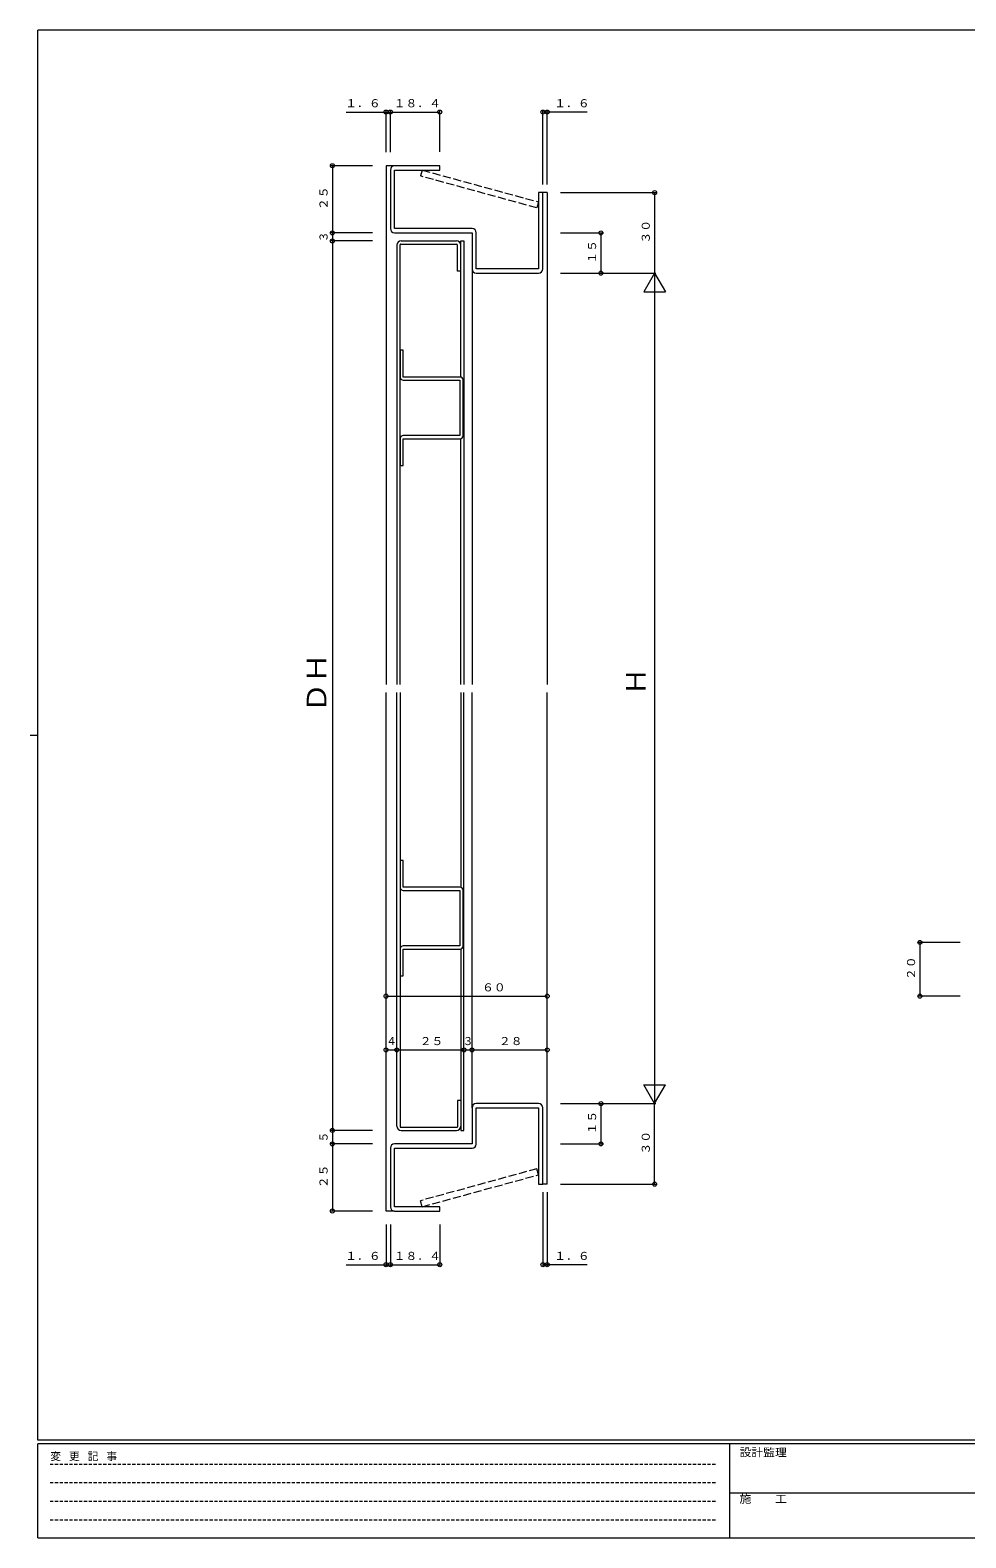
# Model space of a CAD drawing. Units: millimetres on the paper. Extents: x -420 to 373, y -297 to 267.
# Drawn here: x -420 to -72, y -297 to 264 of the extents above; entities that cross this region are included whole.
import ezdxf
from ezdxf.enums import TextEntityAlignment as Align

# ---------------------------------------------------------------- set-up
doc = ezdxf.new("R2010")
doc.units = ezdxf.units.MM
doc.linetypes.add('DASHED1', pattern=[1.8, 1.2, -0.6])
doc.linetypes.add('DASHED3', pattern=[4, 3, -1])
for name, color, linetype, lineweight in [('0-1_USER1', 7, 'Continuous', 9), ('0-2_YKK_ZWAK', 2, 'DASHED3', 9), ('0-3_YKK_11', 7, 'Continuous', 9), ('0-4_YKK_12', 6, 'Continuous', 9), ('0-5_YSS_K', 7, 'Continuous', 9)]:
    doc.layers.add(name, color=color, linetype=linetype, lineweight=lineweight)
doc.styles.add('ＭＳ ゴシック', font='')
doc.styles.get('ＭＳ ゴシック').set_extended_font_data('MS Gothic')

msp = doc.modelspace()

# ---------------------------------------------------------------- linework, layer by layer
at = {"layer": '0-1_USER1'}
for p, q in [((-267.959, 213.916), (-284.759, 213.916)), ((-267.959, 212.316), (-267.959, 213.916)), ((-286.359, 212.316), (-286.359, 190.516)), ((-284.759, 212.316), (-267.959, 212.316)), ((-284.759, 190.516), (-284.759, 212.316)), ((-231.159, 203.916), (-231.159, 175.516)), ((-229.559, 203.916), (-231.159, 203.916)), ((-229.559, 175.516), (-229.559, 203.916)), ((-255.959, 190.516), (-284.759, 190.516)), ((-284.759, 188.916), (-255.959, 188.916)), ((-282.359, 185.916), (-261.759, 185.916)), ((-260.159, 135.244), (-260.159, 185.916)), ((-260.159, 185.916), (-258.959, 185.916)), ((-258.959, 185.916), (-258.959, 20.808)), ((-255.959, 188.916), (-255.959, 175.516)), ((-254.359, 175.516), (-254.359, 188.916)), ((-283.959, 184.316), (-283.959, 20.808)), ((-282.759, 20.808), (-282.759, 184.516)), ((-282.559, 184.716), (-261.759, 184.716)), ((-261.359, 174.716), (-261.359, 184.316)), ((-260.159, 174.716), (-261.359, 174.716)), ((-231.159, 175.516), (-254.359, 175.516)), ((-254.359, 173.916), (-231.159, 173.916)), ((-282.759, 145.244), (-282.759, 135.244)), ((-281.559, 145.244), (-282.759, 145.244)), ((-281.559, 135.244), (-281.559, 145.244)), ((-260.459, 135.244), (-281.559, 135.244)), ((-281.559, 134.044), (-260.459, 134.044)), ((-260.459, 134.044), (-260.459, 113.444)), ((-259.259, 113.444), (-259.259, 134.044)), ((-260.459, 113.444), (-281.559, 113.444)), ((-281.559, 112.244), (-260.459, 112.244)), ((-281.559, 102.244), (-281.559, 112.244)), ((-260.159, 20.808), (-260.159, 112.244)), ((-283.959, -143.699), (-283.959, 17.809)), ((-282.759, 17.809), (-282.759, -143.899)), ((-260.159, 17.809), (-260.159, -54.756)), ((-258.959, -145.299), (-258.959, 17.809)), ((-282.759, -44.756), (-282.759, -54.756)), ((-281.559, -44.756), (-282.759, -44.756)), ((-281.559, -54.756), (-281.559, -44.756)), ((-260.459, -54.756), (-281.559, -54.756)), ((-281.559, -55.956), (-260.459, -55.956)), ((-260.459, -55.956), (-260.459, -76.556)), ((-259.259, -76.556), (-259.259, -55.956)), ((-260.459, -76.556), (-281.559, -76.556)), ((-281.559, -77.756), (-260.459, -77.756)), ((-281.559, -87.756), (-281.559, -77.756)), ((-260.159, -77.756), (-260.159, -145.299)), ((-261.359, -134.099), (-261.359, -143.899)), ((-260.159, -134.099), (-261.359, -134.099)), ((-255.959, -136.899), (-255.959, -150.299)), ((-231.159, -135.299), (-254.359, -135.299)), ((-254.359, -150.399), (-254.359, -136.899)), ((-254.359, -136.899), (-231.159, -136.899)), ((-231.159, -136.899), (-231.159, -165.299)), ((-229.559, -165.299), (-229.559, -136.899)), ((-282.559, -144.099), (-261.559, -144.099)), ((-282.359, -145.299), (-261.759, -145.299)), ((-260.159, -145.299), (-258.959, -145.299)), ((-255.959, -150.299), (-284.759, -150.299)), ((-286.359, -151.899), (-286.359, -173.699)), ((-284.759, -151.899), (-255.859, -151.899)), ((-284.759, -173.699), (-284.759, -151.899)), ((-231.159, -165.299), (-229.559, -165.299)), ((-267.959, -173.699), (-284.759, -173.699)), ((-267.959, -175.299), (-267.959, -173.699)), ((-284.759, -175.299), (-267.959, -175.299))]:
    msp.add_line(p, q, dxfattribs=at)
for points in [[(-282.759, 112.244), (-282.759, 102.244), (-281.559, 102.244)], [(-282.759, -77.756), (-282.759, -87.756), (-281.559, -87.756)]]:
    msp.add_lwpolyline(points, dxfattribs=at)
for centre, radius, start, end in [((-284.759, 212.316), 1.6, 90, 180), ((-284.759, 190.516), 1.6, 180, 270), ((-282.359, 184.316), 1.6, 90, 180), ((-261.759, 184.316), 1.6, 0, 90), ((-255.959, 188.916), 1.6, 0, 90), ((-282.559, 184.516), 0.2, 90, 180), ((-261.759, 184.316), 0.4, 0, 90), ((-254.359, 175.516), 1.6, 180, 270), ((-231.159, 175.516), 1.6, 270, 0), ((-281.559, 135.244), 1.2, 180, 270), ((-260.459, 134.044), 1.2, 0, 90), ((-281.559, 112.244), 1.2, 90, 180), ((-260.459, 113.444), 1.2, 270, 0), ((-281.559, -54.756), 1.2, 180, 270), ((-260.459, -55.956), 1.2, 0, 90), ((-281.559, -77.756), 1.2, 90, 180), ((-260.459, -76.556), 1.2, 270, 0), ((-254.359, -136.899), 1.6, 90, 180), ((-231.159, -136.899), 1.6, 0, 90), ((-282.359, -143.699), 1.6, 180, 270), ((-282.559, -143.899), 0.2, 180, 270), ((-261.759, -143.699), 1.6, 270, 0), ((-261.559, -143.899), 0.2, 270, 0), ((-284.759, -151.899), 1.6, 90, 180), ((-255.859, -150.399), 1.5, 270, 0), ((-284.759, -173.699), 1.6, 180, 270)]:
    msp.add_arc(centre, radius, start, end, dxfattribs=at)
at = {"layer": '0-2_YKK_ZWAK'}
for p, q in [((-274.557, 212.316), (-275.165, 210.098)), ((-231.767, 198.198), (-275.165, 210.098)), ((-274.557, 212.316), (-231.159, 200.416)), ((-231.159, 200.416), (-231.767, 198.198)), ((-231.767, -159.581), (-275.165, -171.481)), ((-274.557, -173.699), (-231.159, -161.799)), ((-231.159, -161.799), (-231.767, -159.581)), ((-274.557, -173.699), (-275.165, -171.481))]:
    msp.add_line(p, q, dxfattribs=at)
at = {"layer": '0-3_YKK_11'}
for p, q in [((-287.959, 213.916), (-287.959, 20.808)), ((-284.859, 213.916), (-287.959, 213.916)), ((-227.959, 203.916), (-229.559, 203.916)), ((-227.959, 203.916), (-227.959, 20.808)), ((-255.959, 175.416), (-255.959, 20.808)), ((-287.959, -175.299), (-287.959, 17.809)), ((-255.959, -136.899), (-255.959, 17.809)), ((-227.959, -165.299), (-227.959, 17.809)), ((-227.959, -165.299), (-229.559, -165.299)), ((-284.859, -175.299), (-287.959, -175.299))]:
    msp.add_line(p, q, dxfattribs=at)
at = {"layer": '0-4_YKK_12'}
for p, q in [((-302.859, 233.916), (-286.359, 233.916)), ((-287.959, 218.972), (-287.959, 234.416)), ((-286.359, 218.982), (-286.359, 234.416)), ((-286.359, 218.982), (-286.359, 234.416)), ((-286.359, 233.916), (-267.959, 233.916)), ((-267.959, 219.109), (-267.959, 234.416)), ((-229.559, 206.916), (-229.559, 234.416)), ((-213.059, 233.916), (-229.559, 233.916)), ((-227.959, 206.916), (-227.959, 234.416)), ((-292.959, 213.916), (-308.459, 213.916)), ((-307.959, 213.916), (-307.959, 188.916)), ((-222.959, 203.916), (-187.459, 203.916)), ((-187.959, 203.916), (-187.959, 173.916)), ((-292.959, 188.916), (-308.459, 188.916)), ((-292.959, 185.916), (-308.459, 185.916)), ((-307.959, 188.916), (-307.959, 185.916)), ((-307.959, 185.916), (-307.959, -145.299)), ((-222.959, 188.916), (-207.459, 188.916)), ((-207.959, 188.916), (-207.959, 173.916)), ((-222.959, 173.916), (-187.459, 173.916)), ((-222.959, 173.916), (-187.459, 173.916)), ((-187.959, 173.916), (-187.959, -135.299)), ((-187.959, 173.916), (-183.959, 166.988)), ((-74.179, -75.299), (-89.679, -75.299)), ((-89.179, -75.299), (-89.179, -95.299)), ((-287.959, -95.299), (-227.959, -95.299)), ((-74.179, -95.299), (-89.679, -95.299)), ((-287.959, -115.299), (-283.959, -115.299)), ((-283.959, -115.299), (-258.959, -115.299)), ((-258.959, -115.299), (-255.959, -115.299)), ((-255.959, -115.299), (-227.959, -115.299)), ((-191.959, -128.371), (-183.959, -128.371)), ((-187.959, -135.299), (-191.959, -128.371)), ((-187.959, -135.299), (-183.959, -128.371)), ((-222.959, -135.299), (-187.459, -135.299)), ((-222.959, -135.299), (-187.459, -135.299)), ((-207.959, -135.299), (-207.959, -150.299)), ((-187.959, -165.299), (-187.959, -135.299)), ((-292.959, -145.299), (-308.459, -145.299)), ((-307.959, -145.299), (-307.959, -150.299)), ((-292.959, -150.299), (-308.459, -150.299)), ((-307.959, -150.299), (-307.959, -175.299)), ((-222.959, -150.299), (-207.459, -150.299)), ((-229.559, -168.299), (-229.559, -195.799)), ((-227.959, -168.299), (-227.959, -195.799)), ((-222.959, -165.299), (-187.459, -165.299)), ((-292.959, -175.299), (-308.459, -175.299)), ((-287.959, -180.299), (-287.959, -195.799)), ((-286.359, -180.299), (-286.359, -195.799)), ((-286.359, -180.299), (-286.359, -195.799)), ((-267.959, -180.299), (-267.959, -195.799)), ((-302.859, -195.299), (-286.359, -195.299)), ((-286.359, -195.299), (-267.959, -195.299)), ((-213.059, -195.299), (-229.559, -195.299))]:
    msp.add_line(p, q, dxfattribs=at)
msp.add_lwpolyline([(-187.959, 173.916), (-191.959, 166.988), (-183.959, 166.988)], dxfattribs=at)
for centre in [(-287.959, 233.916), (-286.359, 233.916), (-286.359, 233.916), (-267.959, 233.916), (-229.559, 233.916), (-227.959, 233.916), (-307.959, 213.916), (-187.959, 203.916), (-307.959, 188.916), (-307.959, 188.916), (-307.959, 185.916), (-307.959, 185.916), (-207.959, 188.916), (-207.959, 173.916), (-89.179, -75.299), (-287.959, -95.299), (-227.959, -95.299), (-89.179, -95.299), (-287.959, -115.299), (-283.959, -115.299), (-283.959, -115.299), (-258.959, -115.299), (-258.959, -115.299), (-255.959, -115.299), (-255.959, -115.299), (-227.959, -115.299), (-207.959, -135.299), (-307.959, -145.299), (-307.959, -145.299), (-307.959, -150.299), (-307.959, -150.299), (-207.959, -150.299), (-187.959, -165.299), (-307.959, -175.299), (-287.959, -195.299), (-286.359, -195.299), (-286.359, -195.299), (-267.959, -195.299), (-229.559, -195.299), (-227.959, -195.299)]:
    msp.add_circle(centre, 0.75, dxfattribs=at)
at = {"layer": '0-5_YSS_K'}
for p, q in [((352.3, 264.4), (-417.7, 264.4)), ((-417.7, -260.6), (-417.7, 264.4)), ((-420.5, 1.9), (-417.7, 1.9)), ((352.3, -260.6), (-417.7, -260.6)), ((314.5, -262), (-417.7, -262)), ((-417.7, -297), (-417.7, -262)), ((-160.1, -262), (-160.1, -297)), ((-160.1, -280.199), (-31.3, -280.199)), ((-417.7, -297), (314.5, -297))]:
    msp.add_line(p, q, dxfattribs=at)
at = {"layer": '0-5_YSS_K', "linetype": 'DASHED1'}
for p, q in [((-413.101, -269.512), (-164.909, -269.512)), ((-413.101, -276.441), (-164.909, -276.441)), ((-413.101, -283.37), (-164.909, -283.37)), ((-413.101, -290.298), (-164.909, -290.298))]:
    msp.add_line(p, q, dxfattribs=at)

# ---------------------------------------------------------------- texts
at = {"layer": '0-4_YKK_12', "color": 7, "style": 'ＭＳ ゴシック', "width": 1.1}
for s, p in [('１．６', (-303.17, 234.816)), ('１８．４', (-285.14, 234.816)), ('１．６', (-225.34, 234.816)), ('６０', (-252.222, -94.399)), ('２５', (-275.44, -114.399)), ('２８', (-245.94, -114.399)), ('１．６', (-303.17, -194.399)), ('１８．４', (-285.14, -194.399)), ('１．６', (-225.34, -194.399))]:
    msp.add_text(s, height=2.933, dxfattribs=at).set_placement(p, align=Align.BOTTOM_LEFT)
for s, p in [('２５', (-308.859, 197.434)), ('３０', (-188.859, 184.934)), ('１５', (-208.859, 177.434)), ('２０', (-90.079, -89.281)), ('１５', (-208.859, -146.781)), ('３０', (-188.859, -154.281)), ('２５', (-308.859, -166.781))]:
    msp.add_text(s, height=2.933, rotation=90, dxfattribs=at).set_placement(p, align=Align.BOTTOM_LEFT)
at = {"layer": '0-4_YKK_12', "color": 7, "style": 'ＭＳ ゴシック'}
for s, p in [('３', (-308.859, 185.434)), ('５', (-308.859, -149.781))]:
    msp.add_text(s, height=2.933, rotation=90, dxfattribs=at).set_placement(p, align=Align.BOTTOM_LEFT)
at = {"layer": '0-4_YKK_12', "style": 'ＭＳ ゴシック', "width": 1.1}
msp.add_text('ＤＨ', height=7.331, rotation=90, dxfattribs=at).set_placement((-307.959, 10.345), align=Align.BOTTOM_LEFT)
at = {"layer": '0-4_YKK_12', "style": 'ＭＳ ゴシック'}
msp.add_text('Ｈ', height=7.331, rotation=90, dxfattribs=at).set_placement((-189.059, 16.845), align=Align.BOTTOM_LEFT)
at = {"layer": '0-4_YKK_12', "color": 7, "style": 'ＭＳ ゴシック'}
for s, p in [('４', (-287.94, -114.399)), ('３', (-259.44, -114.399))]:
    msp.add_text(s, height=2.933, dxfattribs=at).set_placement(p, align=Align.BOTTOM_LEFT)
at = {"layer": '0-5_YSS_K', "style": 'ＭＳ ゴシック', "width": 1.1}
for s, p in [('設計監理', (-156.331, -267.533)), ('施\u3000\u3000工', (-156.331, -284.854))]:
    msp.add_text(s, height=2.933, dxfattribs=at).set_placement(p, align=Align.BOTTOM_LEFT)
at = {"layer": '0-5_YSS_K', "insert": (-412.986, -268.447), "char_height": 2.933, "attachment_point": 7, "style": 'ＭＳ ゴシック'}
msp.add_mtext('\\T1.16;変\\~更\\~記\\~事', dxfattribs=at)

doc.saveas('drawing.dxf')
